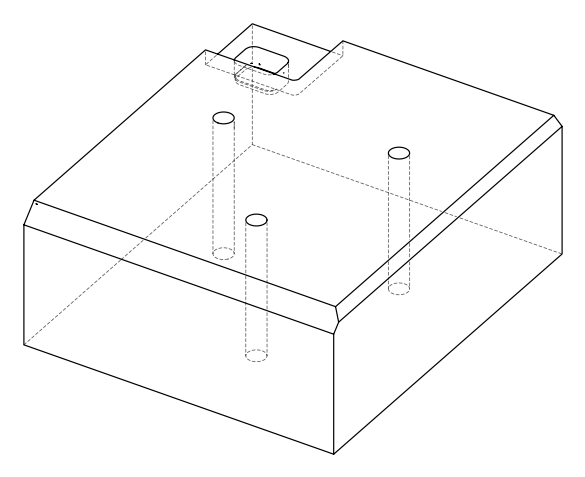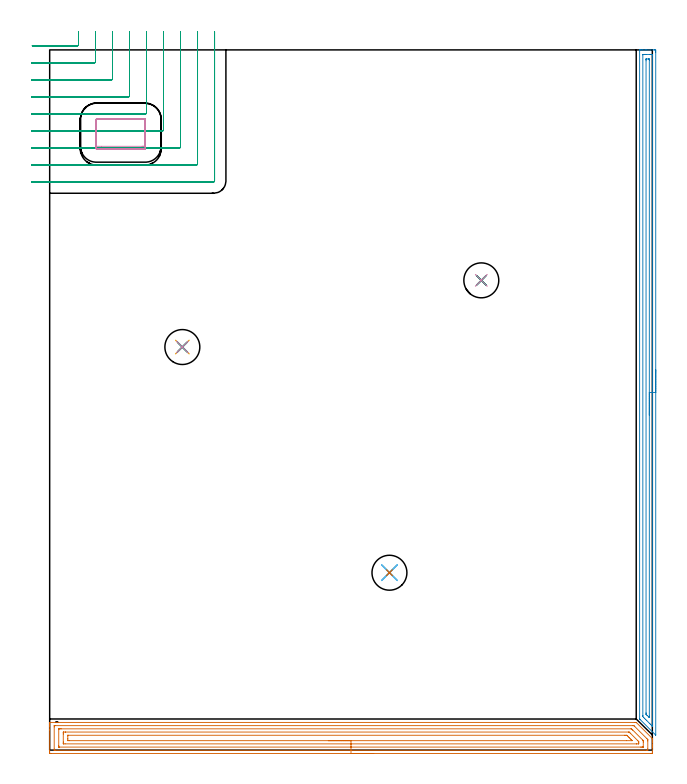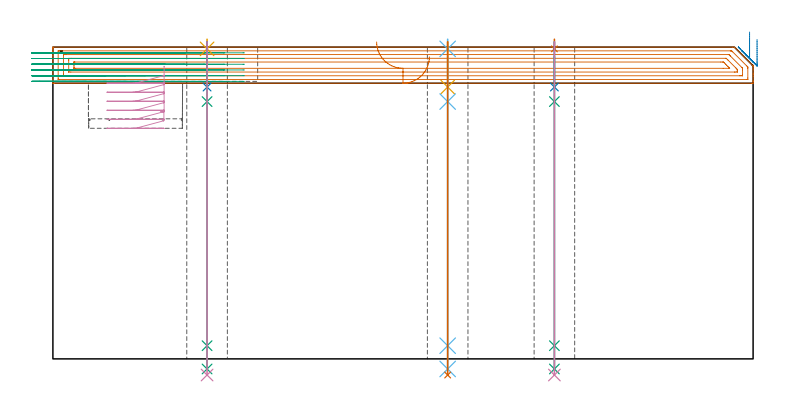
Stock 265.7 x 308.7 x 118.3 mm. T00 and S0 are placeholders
(PLAN: 16 operations, 12 tool changes, 33.8 min)
(1 AREA_MILL | FG_CHAMFER_SURFACE | UGT0205_001 | 10.85 min | 24938 mm3)
(2 AREA_MILL_1 | FG_CHAMFER_SURFACE_1 | UGT0205_001 | 7.36 min | 7496 mm3)
(3 MILL_CORNER_NOTCH_RECTANGULAR | CORNER_NOTCH_RECTANGULAR | NXT0201_013 | Follow Part, ap 2.5, ae 75% | 10.53 min | 63761 mm3)
(4 MILL_RECTANGULAR_POCKET | POCKET_RECTANGULAR_STRAIGHT | UGT0201_103 | Follow Part, ap 3.5, ae 75% | 1.45 min | 16429 mm3)
(5 SPOT_DRILL | STEP1HOLE | NXT0321_9005460120000 | 0.03 min | 1 mm3)
(6 SPOT_DRILL_1 | STEP1HOLE_1 | NXT0321_9005460120000 | 0.03 min | 1 mm3)
(7 SPOT_DRILL_2 | STEP1HOLE_2 | NXT0321_9005460120000 | 0.03 min | 9 mm3)
(8 DRILL_BLIND_HOLE_INTO_CENTER | STEP1HOLE | NXT0301_072 | 0.07 min | 1104 mm3)
(9 GUN_DRILL_THROUGH_HOLE | STEP1HOLE | UGT0307_007 | 0.58 min | 8180 mm3)
(10 DRILL_TO_ENLARGE_THROUGH_HOLE | STEP1HOLE | UGT0301_284 | 0.51 min | 12715 mm3)
(11 DRILL_BLIND_HOLE_INTO_CENTER_1 | STEP1HOLE_1 | NXT0301_072 | 0.07 min | 1109 mm3)
(12 GUN_DRILL_THROUGH_HOLE_1 | STEP1HOLE_1 | UGT0307_007 | 0.58 min | 8175 mm3)
(13 DRILL_TO_ENLARGE_THROUGH_HOLE_1 | STEP1HOLE_1 | UGT0301_284 | 0.51 min | 12719 mm3)
(14 DRILL_BLIND_HOLE_INTO_CENTER_2 | STEP1HOLE_2 | NXT0301_072 | 0.07 min | 1115 mm3)
(15 GUN_DRILL_THROUGH_HOLE_2 | STEP1HOLE_2 | UGT0307_007 | 0.58 min | 8168 mm3)
(16 DRILL_TO_ENLARGE_THROUGH_HOLE_2 | STEP1HOLE_2 | UGT0301_284 | 0.51 min | 12726 mm3)
(TOOL UGT0205_001 | Chamfer Mill 20 x 3 x 45 deg. | D20 FL50 Z2)
(TOOL NXT0201_013 | ENDMILL 10mm | D10 FL30 Z4)
(TOOL UGT0201_103 | End Mill 14 mm | D14 FL19 Z2)
(TOOL NXT0321_9005460120000 | NC Spot Drill, 142deg, 12mm, Carbide, Uncoated | D12 PA142 FL30 Z2)
(TOOL NXT0301_072 | Carbide Drill 10.1mm [860.1-1010-051A1-MM 2214] | D10.1 PA140 FL71 Z2)
(TOOL UGT0307_007 | Gun Drill 10 mm | D10 PA130 FL24 Z1)
(TOOL UGT0301_284 | Twist Drill 15.4 mm | D15.4 PA118 FL120 Z2)
(OP 1 AREA_MILL)
G17 G21 G94 G90
T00 M6
G54
G17 G0 G90 X142.85 Y-1.5 S1061 M3
G43 Z128.3 H0
Z114.6
G94 G1 X142.812 Z113.728 F250.
X142.698 Z112.864
X142.509 Z112.012
X142.247 Z111.18
X141.913 Z110.374
X141.51 Z109.6
X141.042 Z108.864
X140.51 Z108.172
X139.921 Z107.529
X139.278 Z106.94
X138.586 Z106.409
X137.85 Z105.94
X137.076 Z105.537
X136.27 Z105.203
X135.438 Z104.941
X134.586 Z104.752
X133.722 Z104.638
X132.85 Z104.6
X0.619
X0.021 Y-1.494 Z104.604
X0.007 Y-1.492 Z104.606
X0.003 Y-0.896 Z105.201
X0. Y-0.278 Z105.82
Y8.919 Z115.014
Y10.359 Z116.455
Y10.704 Z116.799
Y11.394 Z117.493
Y11.733 Z117.833
X0.003 Y12.14 Z118.231
X0.006 Y12.181 Z118.272
X0.009 Y12.197 Z118.288
X0.173 Y12.2 Z118.3
X257.933
X258.595 Y12.198 Z118.287
X258.744 Y12.057 Z118.156
X265.604 Y5.196 Z111.294
X265.69 Y5.1 Z111.195
X265.7 Y5.005 Z111.104
Y4.904 Z111.003
Y4.255 Z110.355
Y3.565 Z109.661
Y2.328 Z108.425
Y1.781 Z107.875
Y1.162 Z107.258
Y-0.623 Z105.474
X265.698 Y-0.896 Z105.2
X265.693 Y-1.491 Z104.606
X265.678 Y-1.493 Z104.604
X265.081 Y-1.5 Z104.6
X132.85
Y-0.086 Z106.014
X2.324 Y-0.085 Z106.015
X2.161 Y-0.082 Z106.018
X2.053 Y-0.079 Z106.021
X2.009 Y-0.073 Z106.027
X2.007 Y-0.061 Z106.039
X2.004 Y-0.004 Z106.096
X2. Y0.401 Z106.501
Y10.217 Z116.317
X2.004 Y10.704 Z116.804
X2.007 Y10.754 Z116.854
X2.009 Y10.774 Z116.874
X2.08 Y10.779 Z116.879
X2.243 Y10.784 Z116.884
X2.325 Y10.785 Z116.885
X257.04
X257.121 Y10.784 Z116.884
X257.285 Y10.781 Z116.881
X257.566 Y10.773 Z116.873
X257.639 Y10.704 Z116.804
X257.933 Y10.416 Z116.516
X263.294 Y5.056 Z111.156
X263.588 Y4.755 Z110.855
X263.66 Y4.679 Z110.779
X263.69 Y4.64 Z110.74
X263.693 Y4.593 Z110.693
X263.697 Y4.458 Z110.558
X263.7 Y4.052 Z110.152
Y0.483 Z106.583
X263.696 Y-0.004 Z106.096
X263.693 Y-0.054 Z106.046
X263.691 Y-0.074 Z106.026
X263.62 Y-0.079 Z106.021
X263.457 Y-0.084 Z106.016
X263.375 Y-0.085 Z106.015
X132.85 Y-0.086 Z106.014
Y1.328 Z107.428
X4.193 Y1.329 Z107.429
X4.042 Y1.33 Z107.43
X4.018 Y1.332 Z107.432
X4.012 Y1.334 Z107.434
X4.007 Y1.357 Z107.457
X4.002 Y1.459 Z107.559
X4. Y1.974 Z108.074
X4.001 Y9.111 Z115.211
X4.007 Y9.305 Z115.405
X4.01 Y9.356 Z115.456
X4.027 Y9.365 Z115.465
X4.08 Y9.368 Z115.468
X4.193 Y9.37 Z115.47
X4.634 Y9.371 Z115.471
X5.087 Y9.372 Z115.472
X256.297 Y9.371 Z115.471
X256.418 Y9.368 Z115.468
X256.496 Y9.365 Z115.465
X256.532 Y9.357 Z115.457
X256.558 Y9.333 Z115.433
X256.981 Y8.919 Z115.019
X257.04 Y8.861 Z114.961
X261.507 Y4.394 Z110.494
X261.609 Y4.29 Z110.39
X261.657 Y4.237 Z110.337
X261.679 Y4.211 Z110.311
X261.69 Y4.144 Z110.244
X261.697 Y3.758 Z109.858
X261.699 Y3.565 Z109.665
Y1.588 Z107.688
X261.693 Y1.395 Z107.495
X261.69 Y1.343 Z107.443
X261.673 Y1.335 Z107.435
X261.62 Y1.332 Z107.432
X261.507 Y1.33 Z107.43
X261.066 Y1.329 Z107.429
X260.613
X132.85 Y1.328 Z107.428
Y2.743 Z108.843
X6.804
X6.044 Y2.75 Z108.85
X6.01 Y2.754 Z108.854
X6.005 Y2.802 Z108.902
X6.002 Y2.908 Z109.008
X6. Y3.12 Z109.22
Y3.545 Z109.645
Y7.115 Z113.215
Y7.571 Z113.671
X6.002 Y7.789 Z113.889
X6.006 Y7.898 Z113.998
X6.01 Y7.946 Z114.046
X6.056 Y7.951 Z114.051
X6.874 Y7.957 Z114.057
X6.943
X255.323
X255.425 Y7.954 Z114.054
X255.472 Y7.951 Z114.051
X255.623 Y7.816 Z113.916
X255.973 Y7.476 Z113.576
X256.146 Y7.305 Z113.405
X259.16 Y4.29 Z110.39
X259.489 Y3.955 Z110.055
X259.69 Y3.746 Z109.846
X259.695 Y3.694 Z109.794
X259.7 Y3.585 Z109.685
Y3.565 Z109.665
Y3.129 Z109.229
X259.698 Y2.911 Z109.011
X259.694 Y2.802 Z108.902
X259.69 Y2.754 Z108.854
X259.644 Y2.749 Z108.849
X258.826 Y2.743 Z108.843
X258.757
X132.85
Y4.157 Z110.257
X8.66 Y4.158 Z110.258
X8.064 Y4.161 Z110.261
X8.024 Y4.164 Z110.264
X8.01 Y4.172 Z110.272
X8.004 Y4.221 Z110.321
X8.002 Y4.458 Z110.558
X8. Y5.117 Z111.217
Y6.242 Z112.342
X8.001 Y6.407 Z112.507
X8.002 Y6.49 Z112.59
X8.006 Y6.53 Z112.63
X8.009 Y6.535 Z112.635
X8.02 Y6.538 Z112.638
X8.058 Y6.54 Z112.64
X8.36 Y6.543 Z112.643
X253.466
X254.06 Y6.541 Z112.641
X254.359 Y6.538 Z112.638
X254.454 Y6.536 Z112.636
X254.554 Y6.44 Z112.54
X254.757 Y6.242 Z112.342
X255.253 Y5.749 Z111.849
X255.652 Y5.35 Z111.45
X256.146 Y4.856 Z110.956
X256.543 Y4.458 Z110.558
X256.673 Y4.323 Z110.423
X256.774 Y4.215 Z110.315
X256.817 Y4.164 Z110.264
X256.748 Y4.162 Z110.262
X256.446 Y4.158 Z110.258
X254.359 Y4.157 Z110.257
X132.85
X131.978 Z110.295
X131.114 Z110.409
X130.262 Z110.598
X129.43 Z110.86
X128.624 Z111.194
X127.85 Z111.597
X127.114 Z112.065
X126.422 Z112.596
X125.779 Z113.186
X125.19 Z113.829
X124.658 Z114.521
X124.19 Z115.257
X123.787 Z116.031
X123.453 Z116.837
X123.191 Z117.669
X123.002 Z118.52
X122.888 Z119.385
X122.85 Z120.257
G0 Z128.3
M5
M2
(OP 2 AREA_MILL_1)
G17 G21 G94 G90
T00 M6
G54
G17 G0 G90 X267.2 Y167.65 S1061 M3
G43 Z128.3 H0
Z121.2
G94 G1 Y167.612 Z120.328 F250.
Y167.498 Z119.464
Y167.309 Z118.612
Y167.047 Z117.78
Y166.713 Z116.974
Y166.31 Z116.2
Y165.841 Z115.464
Y165.31 Z114.772
Y164.721 Z114.129
Y164.078 Z113.54
Y163.386 Z113.008
Y162.65 Z112.54
Y161.876 Z112.137
Y161.07 Z111.803
Y160.238 Z111.541
Y159.386 Z111.352
Y158.522 Z111.238
Y157.65 Z111.2
Y6.764
X267.198 Y6.614 Z111.201
X267.179 Y6.629 Z111.22
X267.036 Y6.764 Z111.363
X260.34 Y13.46 Z118.06
X260.11 Y13.693 Z118.283
X260.104 Y13.704 Z118.289
X260.1 Y13.907 Z118.3
Y308.536
X260.103 Y308.692 Z118.288
X260.107 Y308.693 Z118.283
X260.439 Y308.7 Z117.96
X260.796 Z117.604
X261.444 Z116.95
X262.651 Z115.746
X263.209 Z115.185
X266.459 Z111.938
X266.738 Y308.697 Z111.659
X267.191 Y308.691 Z111.206
X267.195 Y308.552 Z111.203
X267.199 Y308.089 Z111.201
X267.2 Y307.622 Z111.2
Y157.65
X265.786 Z112.614
X265.785 Y10.853 Z112.615
X265.784 Y10.782 Z112.616
X265.779 Y10.49 Z112.621
X265.685 Y10.576 Z112.715
X265.471 Y10.782 Z112.929
X264.973 Y11.277 Z113.427
X264.575 Y11.675 Z113.825
X263.209 Y13.041 Z115.191
X262.79 Y13.46 Z115.61
X262.327 Y13.926 Z116.073
X261.908 Y14.353 Z116.492
X261.521 Y14.769 Z116.879
X261.515 Y15.174 Z116.885
Y15.246
Y306.509
X261.516 Y306.612 Z116.884
X261.519 Y306.662 Z116.881
X261.52 Y306.681 Z116.88
X261.545 Y306.69 Z116.855
X261.938 Y306.698 Z116.462
X262.327 Y306.699 Z116.073
X262.818 Y306.7 Z115.582
X264.582 Z113.818
X264.973 Y306.699 Z113.427
X265.467 Y306.697 Z112.933
X265.681 Y306.69 Z112.719
X265.779 Y306.677 Z112.621
X265.785 Y306.376 Z112.615
Y306.304
X265.786 Y157.65 Z112.614
X264.372 Z114.028
X264.371 Y14.963 Z114.029
X264.367 Y14.353 Z114.033
X264.366 Y14.35 Z114.034
X264.352 Y14.353 Z114.048
X264.091 Y14.61 Z114.309
X263.453 Y15.246 Z114.947
X263.209 Y15.491 Z115.191
X263.05 Y15.654 Z115.35
X262.971 Y15.738 Z115.429
X262.936 Y15.779 Z115.464
X262.934 Y15.855 Z115.466
X262.93 Y16.139 Z115.47
X262.929 Y16.422 Z115.471
Y303.909
X262.931 Y304.518 Z115.469
X262.934 Y304.659 Z115.466
X262.935 Y304.686 Z115.465
X262.97 Y304.691 Z115.43
X263.032 Y304.698 Z115.368
X263.209 Y304.699 Z115.191
X263.912 Z114.488
X264.091 Y304.695 Z114.309
X264.27 Y304.69 Z114.13
X264.365 Y304.679 Z114.035
X264.368 Y304.612 Z114.032
X264.37 Y304.518 Z114.03
X264.371 Y304.235 Z114.029
X264.372 Y157.65 Z114.028
Y156.778 Z114.066
Y155.913 Z114.18
Y155.062 Z114.369
Y154.23 Z114.632
Y153.424 Z114.965
Y152.65 Z115.368
Y151.914 Z115.837
Y151.222 Z116.368
Y150.579 Z116.957
Y149.99 Z117.601
Y149.458 Z118.293
Y148.99 Z119.028
Y148.587 Z119.802
Y148.253 Z120.608
Y147.991 Z121.44
Y147.802 Z122.292
Y147.688 Z123.157
Y147.65 Z124.028
G0 Z128.3
M5
M2
(OP 3 MILL_CORNER_NOTCH_RECTANGULAR)
G17 G21 G94 G90
T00 M6
G54
G17 G0 G90 X-7.665 Y310.5 S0 M3
G43 Z128.3 H0
Z116.133
G94 G1 X-4.665 F250.
X12.204 F500.
G3 X12.7 Y310.996 R0.5
G1 Y313.7
Y316.7 F250.
G0 Z128.3
X-8. Y303.
Z116.133
G1 X-5.
X19.704 F500.
G3 X20.2 Y303.496 R0.5
G1 Y313.7
Y316.7 F250.
G0 Z128.3
X-8. Y295.5
Z116.133
G1 X-5.
X27.204 F500.
G3 X27.7 Y295.996 R0.5
G1 Y313.7
Y316.7 F250.
G0 Z128.3
X-8. Y288.
Z116.133
G1 X-5.
X34.704 F500.
G3 X35.2 Y288.496 R0.5
G1 Y313.7
Y316.7 F250.
G0 Z128.3
X-8. Y280.5
Z116.133
G1 X-5.
X42.204 F500.
G3 X42.7 Y280.997 R0.5
G1 Y313.7
Y316.7 F250.
G0 Z128.3
X-8. Y273.
Z116.133
G1 X-5.
X49.703 F500.
G3 X50.2 Y273.497 R0.5
G1 Y313.7
Y316.7 F250.
G0 Z128.3
X-8. Y265.5
Z116.133
G1 X-5.
X57.203 F500.
G3 X57.7 Y265.997 R0.5
G1 Y313.7
Y316.7 F250.
G0 Z128.3
X-8. Y258.
Z116.133
G1 X-5.
X64.703 F500.
G3 X65.2 Y258.497 R0.5
G1 Y313.7
Y316.7 F250.
G0 Z128.3
X-8. Y250.5
Z116.133
G1 X-5.
X72.2 F500.
G3 X72.7 Y251. R0.5
G1 Y313.7
Y316.7 F250.
G0 Z128.3
X-7.665 Y310.5
Z113.967
G1 X-4.665
X12.204 F500.
G3 X12.7 Y310.996 R0.5
G1 Y313.7
Y316.7 F250.
G0 Z128.3
X-8. Y303.
Z113.967
G1 X-5.
X19.704 F500.
G3 X20.2 Y303.496 R0.5
G1 Y313.7
Y316.7 F250.
G0 Z128.3
X-8. Y295.5
Z113.967
G1 X-5.
X27.204 F500.
G3 X27.7 Y295.996 R0.5
G1 Y313.7
Y316.7 F250.
G0 Z128.3
X-8. Y288.
Z113.967
G1 X-5.
X34.704 F500.
G3 X35.2 Y288.496 R0.5
G1 Y313.7
Y316.7 F250.
G0 Z128.3
X-8. Y280.5
Z113.967
G1 X-5.
X42.204 F500.
G3 X42.7 Y280.997 R0.5
G1 Y313.7
Y316.7 F250.
G0 Z128.3
X-8. Y273.
Z113.967
G1 X-5.
X49.703 F500.
G3 X50.2 Y273.497 R0.5
G1 Y313.7
Y316.7 F250.
G0 Z128.3
X-8. Y265.5
Z113.967
G1 X-5.
X57.203 F500.
G3 X57.7 Y265.997 R0.5
G1 Y313.7
Y316.7 F250.
G0 Z128.3
X-8. Y258.
Z113.967
G1 X-5.
X64.703 F500.
G3 X65.2 Y258.497 R0.5
G1 Y313.7
Y316.7 F250.
G0 Z128.3
X-8. Y250.5
Z113.967
G1 X-5.
X72.2 F500.
G3 X72.7 Y251. R0.5
G1 Y313.7
Y316.7 F250.
G0 Z128.3
X-7.665 Y310.5
Z111.8
G1 X-4.665
X12.204 F500.
G3 X12.7 Y310.996 R0.5
G1 Y313.7
Y316.7 F250.
G0 Z128.3
X-8. Y303.
Z111.8
G1 X-5.
X19.704 F500.
G3 X20.2 Y303.496 R0.5
G1 Y313.7
Y316.7 F250.
G0 Z128.3
X-8. Y295.5
Z111.8
G1 X-5.
X27.204 F500.
G3 X27.7 Y295.996 R0.5
G1 Y313.7
Y316.7 F250.
G0 Z128.3
X-8. Y288.
Z111.8
G1 X-5.
X34.704 F500.
G3 X35.2 Y288.496 R0.5
G1 Y313.7
Y316.7 F250.
G0 Z128.3
X-8. Y280.5
Z111.8
G1 X-5.
X42.203 F500.
G3 X42.7 Y280.997 R0.5
G1 Y313.7
Y316.7 F250.
G0 Z128.3
X-8. Y273.
Z111.8
G1 X-5.
X49.703 F500.
G3 X50.2 Y273.497 R0.5
G1 Y313.7
Y316.7 F250.
G0 Z128.3
X-8. Y265.5
Z111.8
G1 X-5.
X57.203 F500.
G3 X57.7 Y265.997 R0.5
G1 Y313.7
Y316.7 F250.
G0 Z128.3
X-8. Y258.
Z111.8
G1 X-5.
X64.703 F500.
G3 X65.2 Y258.497 R0.5
G1 Y313.7
Y316.7 F250.
G0 Z128.3
X-8. Y250.5
Z111.8
G1 X-5.
X72.2 F500.
G3 X72.7 Y251. R0.5
G1 Y313.7
Y316.7 F250.
G0 Z128.3
X-7.665 Y310.5
Z109.633
G1 X-4.665
X12.204 F500.
G3 X12.7 Y310.996 R0.5
G1 Y313.7
Y316.7 F250.
G0 Z128.3
X-8. Y303.
Z109.633
G1 X-5.
X19.704 F500.
G3 X20.2 Y303.496 R0.5
G1 Y313.7
Y316.7 F250.
G0 Z128.3
X-8. Y295.5
Z109.633
G1 X-5.
X27.204 F500.
G3 X27.7 Y295.996 R0.5
G1 Y313.7
Y316.7 F250.
G0 Z128.3
X-8. Y288.
Z109.633
G1 X-5.
X34.704 F500.
G3 X35.2 Y288.496 R0.5
G1 Y313.7
Y316.7 F250.
G0 Z128.3
X-8. Y280.5
Z109.633
G1 X-5.
X42.204 F500.
G3 X42.7 Y280.997 R0.5
G1 Y313.7
Y316.7 F250.
G0 Z128.3
X-8. Y273.
Z109.633
G1 X-5.
X49.703 F500.
G3 X50.2 Y273.497 R0.5
G1 Y313.7
Y316.7 F250.
G0 Z128.3
X-8. Y265.5
Z109.633
G1 X-5.
X57.203 F500.
G3 X57.7 Y265.997 R0.5
G1 Y313.7
Y316.7 F250.
G0 Z128.3
X-8. Y258.
Z109.633
G1 X-5.
X64.703 F500.
G3 X65.2 Y258.497 R0.5
G1 Y313.7
Y316.7 F250.
G0 Z128.3
X-8. Y250.5
Z109.633
G1 X-5.
X72.2 F500.
G3 X72.7 Y251. R0.5
G1 Y313.7
Y316.7 F250.
G0 Z128.3
X-7.665 Y310.5
Z107.467
G1 X-4.665
X12.204 F500.
G3 X12.7 Y310.996 R0.5
G1 Y313.7
Y316.7 F250.
G0 Z128.3
X-8. Y303.
Z107.467
G1 X-5.
X19.704 F500.
G3 X20.2 Y303.496 R0.5
G1 Y313.7
Y316.7 F250.
G0 Z128.3
X-8. Y295.5
Z107.467
G1 X-5.
X27.204 F500.
G3 X27.7 Y295.996 R0.5
G1 Y313.7
Y316.7 F250.
G0 Z128.3
X-8. Y288.
Z107.467
G1 X-5.
X34.704 F500.
G3 X35.2 Y288.496 R0.5
G1 Y313.7
Y316.7 F250.
G0 Z128.3
X-8. Y280.5
Z107.467
G1 X-5.
X42.203 F500.
G3 X42.7 Y280.997 R0.5
G1 Y313.7
Y316.7 F250.
G0 Z128.3
X-8. Y273.
Z107.467
G1 X-5.
X49.703 F500.
G3 X50.2 Y273.497 R0.5
G1 Y313.7
Y316.7 F250.
G0 Z128.3
X-8. Y265.5
Z107.467
G1 X-5.
X57.203 F500.
G3 X57.7 Y265.997 R0.5
G1 Y313.7
Y316.7 F250.
G0 Z128.3
X-8. Y258.
Z107.467
G1 X-5.
X64.703 F500.
G3 X65.2 Y258.497 R0.5
G1 Y313.7
Y316.7 F250.
G0 Z128.3
X-8. Y250.5
Z107.467
G1 X-5.
X72.2 F500.
G3 X72.7 Y251. R0.5
G1 Y313.7
Y316.7 F250.
G0 Z128.3
X-7.665 Y310.5
Z105.3
G1 X-4.665
X12.204 F500.
G3 X12.7 Y310.996 R0.5
G1 Y313.7
Y316.7 F250.
G0 Z128.3
X-8. Y303.
Z105.3
G1 X-5.
X19.704 F500.
G3 X20.2 Y303.496 R0.5
G1 Y313.7
Y316.7 F250.
G0 Z128.3
X-8. Y295.5
Z105.3
G1 X-5.
X27.204 F500.
G3 X27.7 Y295.996 R0.5
G1 Y313.7
Y316.7 F250.
G0 Z128.3
X-8. Y288.
Z105.3
G1 X-5.
X34.704 F500.
G3 X35.2 Y288.496 R0.5
G1 Y313.7
Y316.7 F250.
G0 Z128.3
X-8. Y280.5
Z105.3
G1 X-5.
X42.203 F500.
G3 X42.7 Y280.997 R0.5
G1 Y313.7
Y316.7 F250.
G0 Z128.3
X-8. Y273.
Z105.3
G1 X-5.
X49.703 F500.
G3 X50.2 Y273.497 R0.5
G1 Y313.7
Y316.7 F250.
G0 Z128.3
X-8. Y265.5
Z105.3
G1 X-5.
X57.203 F500.
G3 X57.7 Y265.997 R0.5
G1 Y313.7
Y316.7 F250.
G0 Z128.3
X-8. Y258.
Z105.3
G1 X-5.
X64.703 F500.
G3 X65.2 Y258.497 R0.5
G1 Y313.7
Y316.7 F250.
G0 Z128.3
X-8. Y250.5
Z105.3
G1 X-5.
X72.2 F500.
G3 X72.7 Y251. R0.5
G1 Y313.7
Y316.7 F250.
G0 Z128.3
M5
M2
(OP 4 MILL_RECTANGULAR_POCKET)
G17 G21 G94 G90
T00 M6
G54
G17 G0 G90 X42.168 Y265.064 S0 M3
G43 Z128.3 H0
Z111.033
G94 G1 X42.2 Y265.145 Z111.01 F250.
Y278.055 Z107.551
X42.154 Y278.168 Z107.518
X42.068 Y278.254 Z107.485
X41.955 Y278.3 Z107.453
X41.9 Z107.438
X31.35 Z104.611
X20.8 F500.
G3 X20.5 Y278. R0.3
G1 Y265.2
G3 X20.8 Y264.9 R0.3
G1 X41.9
G3 X42.2 Y265.2 R0.3
G1 Y278.
G3 X41.9 Y278.3 R0.3
G1 X31.35
X30.35
G0 X42.168 Y265.064 Z107.611
G1 X42.2 Y265.145 Z107.588 F250.
Y278.055 Z104.129
X42.154 Y278.168 Z104.096
X42.068 Y278.254 Z104.063
X41.955 Y278.3 Z104.03
X41.9 Z104.016
X31.35 Z101.189
X20.8 F500.
G3 X20.5 Y278. R0.3
G1 Y265.2
G3 X20.8 Y264.9 R0.3
G1 X41.9
G3 X42.2 Y265.2 R0.3
G1 Y278.
G3 X41.9 Y278.3 R0.3
G1 X31.35
X30.35
G0 X42.168 Y265.064 Z104.189
G1 X42.2 Y265.145 Z104.166 F250.
Y278.055 Z100.706
X42.154 Y278.168 Z100.674
X42.068 Y278.254 Z100.641
X41.955 Y278.3 Z100.608
X41.9 Z100.593
X31.35 Z97.767
X20.8 F500.
G3 X20.5 Y278. R0.3
G1 Y265.2
G3 X20.8 Y264.9 R0.3
G1 X41.9
G3 X42.2 Y265.2 R0.3
G1 Y278.
G3 X41.9 Y278.3 R0.3
G1 X31.35
X30.35
G0 X42.168 Y265.064 Z100.767
G1 X42.2 Y265.145 Z100.743 F250.
Y278.055 Z97.284
X42.154 Y278.168 Z97.251
X42.068 Y278.254 Z97.219
X41.955 Y278.3 Z97.186
X41.9 Z97.171
X31.35 Z94.344
X20.8 F500.
G3 X20.5 Y278. R0.3
G1 Y265.2
G3 X20.8 Y264.9 R0.3
G1 X41.9
G3 X42.2 Y265.2 R0.3
G1 Y278.
G3 X41.9 Y278.3 R0.3
G1 X31.35
X30.35
G0 X42.168 Y265.064 Z97.344
G1 X42.2 Y265.145 Z97.321 F250.
Y278.055 Z93.862
X42.154 Y278.168 Z93.829
X42.068 Y278.254 Z93.797
X41.955 Y278.3 Z93.764
X41.9 Z93.749
X31.35 Z90.922
X20.8 F500.
G3 X20.5 Y278. R0.3
G1 Y265.2
G3 X20.8 Y264.9 R0.3
G1 X41.9
G3 X42.2 Y265.2 R0.3
G1 Y278.
G3 X41.9 Y278.3 R0.3
G1 X31.35
X30.35
G0 X40.784 Y266.197 Z93.922
G1 X42.121 Z93.564 F250.
Y277.458 Z90.547
X42.113 Y278.103 Z90.374
X41.995 Y278.193 Z90.334
X41.923 Y278.214 Z90.314
X31.422 Y278.228 Z87.5
X20.697 Y278.213 F500.
X20.612 Y278.098
X20.585 Y278.019
X20.573 Y276.28
X20.579 Y266.197
X22.815
X42.121
Y277.458
X42.113 Y278.103
X41.995 Y278.193
X41.923 Y278.214
X31.422 Y278.228
X30.422
G0 Z128.3
M5
M2
(OP 5 SPOT_DRILL)
G17 G21 G94 G90
T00 M6
G54
G17 G0 G90 X58.5 Y177.7 S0 M3
G43 Z128.3 H0
G94 G81 G98 Z117.637 F250. R121.3
G80
M5
M2
(OP 6 SPOT_DRILL_1)
G17 G21 G94 G90
T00 M6
G54
G17 G0 G90 X149.8 Y78.2 S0 M3
G43 Z128.3 H0
G94 G81 G98 Z117.637 F250. R121.3
G80
M5
M2
(OP 7 SPOT_DRILL_2)
G17 G21 G94 G90
T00 M6
G54
G17 G0 G90 X190.3 Y207.1 S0 M3
G43 Z128.3 H0
G94 G81 G98 Z117.637 F250. R121.3
G80
M5
M2
(OP 8 DRILL_BLIND_HOLE_INTO_CENTER)
G17 G21 G94 G90
T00 M6
G54
G17 G0 G90 X58.5 Y177.7 S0 M3
G43 Z128.3 H1
G94 G81 G98 Z103.15 F250. R120.3
G80
M5
M2
(OP 9 GUN_DRILL_THROUGH_HOLE)
G17 G21 G94 G90
T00 M6
G54
G17 G0 G90 X58.5 Y177.7 M8
G43 Z128.3 H0
Z114.787
S716 M3
G94 G1 Z97.638 F125. M26
G4 X.084
Z5. F250.
G4 X.084
Z-3.832 F125.
G4 X.084
M5
M9
G0 Z114.787
Z128.3
M2
(OP 10 DRILL_TO_ENLARGE_THROUGH_HOLE)
G17 G21 G94 G90
T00 M6
G54
G17 G0 G90 X58.5 Y177.7 S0 M3
G43 Z128.3 H0
G94 G73 G98 Z-6.127 F250. Q13.825 R120.3
G80
M5
M2
(OP 11 DRILL_BLIND_HOLE_INTO_CENTER_1)
G17 G21 G94 G90
T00 M6
G54
G17 G0 G90 X149.8 Y78.2 S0 M3
G43 Z128.3 H1
G94 G81 G98 Z103.15 F250. R120.3
G80
M5
M2
(OP 12 GUN_DRILL_THROUGH_HOLE_1)
G17 G21 G94 G90
T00 M6
G54
G17 G0 G90 X149.8 Y78.2 M8
G43 Z128.3 H0
Z114.787
S716 M3
G94 G1 Z97.638 F125. M26
G4 X.084
Z5. F250.
G4 X.084
Z-3.832 F125.
G4 X.084
M5
M9
G0 Z114.787
Z128.3
M2
(OP 13 DRILL_TO_ENLARGE_THROUGH_HOLE_1)
G17 G21 G94 G90
T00 M6
G54
G17 G0 G90 X149.8 Y78.2 S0 M3
G43 Z128.3 H0
G94 G73 G98 Z-6.127 F250. Q13.825 R120.3
G80
M5
M2
(OP 14 DRILL_BLIND_HOLE_INTO_CENTER_2)
G17 G21 G94 G90
T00 M6
G54
G17 G0 G90 X190.3 Y207.1 S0 M3
G43 Z128.3 H1
G94 G81 G98 Z103.15 F250. R120.3
G80
M5
M2
(OP 15 GUN_DRILL_THROUGH_HOLE_2)
G17 G21 G94 G90
T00 M6
G54
G17 G0 G90 X190.3 Y207.1 M8
G43 Z128.3 H0
Z114.787
S716 M3
G94 G1 Z97.638 F125. M26
G4 X.084
Z5. F250.
G4 X.084
Z-3.832 F125.
G4 X.084
M5
M9
G0 Z114.787
Z128.3
M2
(OP 16 DRILL_TO_ENLARGE_THROUGH_HOLE_2)
G17 G21 G94 G90
T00 M6
G54
G17 G0 G90 X190.3 Y207.1 S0 M3
G43 Z128.3 H0
G94 G73 G98 Z-6.127 F250. Q13.825 R120.3
G80
M5
M2
